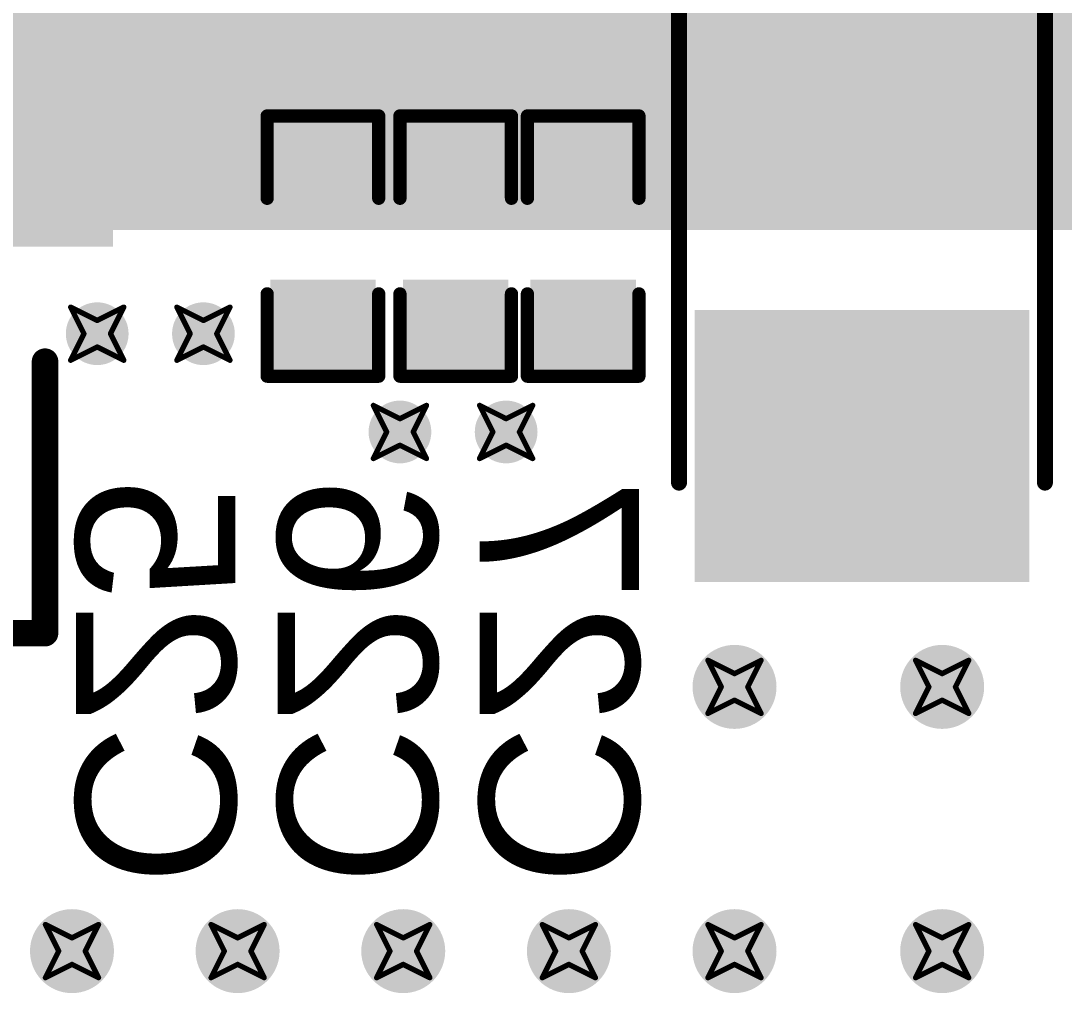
# Model space of a CAD drawing. Header units: inches. Extents: x -11 to 1110, y -7 to 455.
# Drawn here: x 587.61 to 597.59, y 18.18 to 27.48 of the extents above; entities that cross this region are included whole.
import ezdxf

# ---------------------------------------------------------------- set-up
doc = ezdxf.new("R2010")
doc.units = ezdxf.units.IN
for name, color, linetype in [('Bottom Layer', 5, 'Continuous'), ('Bottom Overlay', 54, 'Continuous'), ('Bottom Paste', 16, 'Continuous'), ('Bottom Solder', 6, 'Continuous'), ('Drill Drawing', 1, 'Continuous'), ('Top Layer', 1, 'Continuous'), ('Top Solder', 216, 'Continuous'), ('Via Holes', 16, 'Continuous')]:
    doc.layers.add(name, color=color, linetype=linetype)
doc.styles.add('Arial', font='', dxfattribs={"height": 0.2})
doc.styles.get('Arial').set_extended_font_data('Arial')

# ---------------------------------------------------------------- blocks, each defined once
blk = doc.blocks.new('BCIH1367_2R2M_B_234')
at = {"layer": 'Bottom Layer'}
blk.add_hatch(color=5, dxfattribs=at).paths.add_polyline_path([(4, 2.5), (7.25, 2.5), (7.25, -2.5), (4, -2.5)])
at = {"layer": 'Bottom Paste'}
blk.add_hatch(color=16, dxfattribs=at).paths.add_polyline_path([(4, 2.5), (7.25, 2.5), (7.25, -2.5), (4, -2.5)])
at = {"layer": 'Bottom Solder'}
blk.add_hatch(color=6, dxfattribs=at).paths.add_polyline_path([(3.8984, 2.6016), (7.3516, 2.6016), (7.3516, -2.6016), (3.8984, -2.6016)])
at = {"layer": 'Bottom Overlay'}
for points in [[(6.7, -6.3, 0.254, 0.254, 0), (6.7, -3.7028, 0.254, 0.254, 0)], [(-6.7, -6.3, 0.254, 0.254, 0), (6.7, -6.3, 0.254, 0.254, 0)]]:
    blk.add_lwpolyline(points, format="xyseb", dxfattribs=at)
for points in [[(6.6365, -3.7028, 0.127, 0.127, 1), (6.7635, -3.7028, 0.127, 0.127, 1)], [(6.6365, -6.3, 0.127, 0.127, 1), (6.7635, -6.3, 0.127, 0.127, 1)], [(6.6365, -6.3, 0.127, 0.127, 1), (6.7635, -6.3, 0.127, 0.127, 1)]]:
    blk.add_lwpolyline(points, format="xyseb", close=True, dxfattribs=at)
blk = doc.blocks.new('C___0603_B_243')
at = {"layer": 'Bottom Layer'}
for points in [[(-1.143, -0.4445), (-1.143, 0.4445), (-0.381, 0.4445), (-0.381, -0.4445)], [(0.381, -0.4445), (0.381, 0.4445), (1.143, 0.4445), (1.143, -0.4445)]]:
    blk.add_hatch(color=5, dxfattribs=at).paths.add_polyline_path(points)
at = {"layer": 'Bottom Paste'}
for points in [[(-1.143, -0.4445), (-1.143, 0.4445), (-0.381, 0.4445), (-0.381, -0.4445)], [(0.381, -0.4445), (0.381, 0.4445), (1.143, 0.4445), (1.143, -0.4445)]]:
    blk.add_hatch(color=16, dxfattribs=at).paths.add_polyline_path(points)
at = {"layer": 'Bottom Solder'}
for points in [[(-1.203, -0.5045), (-1.203, 0.5045), (-0.321, 0.5045), (-0.321, -0.5045)], [(0.321, -0.5045), (0.321, 0.5045), (1.203, 0.5045), (1.203, -0.5045)]]:
    blk.add_hatch(color=6, dxfattribs=at).paths.add_polyline_path(points)
at = {"layer": 'Bottom Overlay'}
for points in [[(-1.2446, 0.5334, 0.127, 0.127, 0), (-1.2446, -0.5334, 0.127, 0.127, 0)], [(-1.2446, 0.5334, 0.127, 0.127, 0), (-0.4572, 0.5334, 0.127, 0.127, 0)], [(0.4572, 0.5334, 0.127, 0.127, 0), (1.2446, 0.5334, 0.127, 0.127, 0)], [(1.2446, 0.5334, 0.127, 0.127, 0), (1.2446, -0.5334, 0.127, 0.127, 0)], [(-1.2446, -0.5334, 0.127, 0.127, 0), (-0.4572, -0.5334, 0.127, 0.127, 0)], [(0.4572, -0.5334, 0.127, 0.127, 0), (1.2446, -0.5334, 0.127, 0.127, 0)]]:
    blk.add_lwpolyline(points, format="xyseb", dxfattribs=at)
for points in [[(-1.2764, 0.5334, 0.0635, 0.0635, 1), (-1.2128, 0.5334, 0.0635, 0.0635, 1)], [(-1.2764, 0.5334, 0.0635, 0.0635, 1), (-1.2128, 0.5334, 0.0635, 0.0635, 1)], [(-0.4889, 0.5334, 0.0635, 0.0635, 1), (-0.4254, 0.5334, 0.0635, 0.0635, 1)], [(0.4254, 0.5334, 0.0635, 0.0635, 1), (0.4889, 0.5334, 0.0635, 0.0635, 1)], [(1.2128, 0.5334, 0.0635, 0.0635, 1), (1.2764, 0.5334, 0.0635, 0.0635, 1)], [(1.2128, 0.5334, 0.0635, 0.0635, 1), (1.2764, 0.5334, 0.0635, 0.0635, 1)], [(-1.2764, -0.5334, 0.0635, 0.0635, 1), (-1.2128, -0.5334, 0.0635, 0.0635, 1)], [(-1.2764, -0.5334, 0.0635, 0.0635, 1), (-1.2128, -0.5334, 0.0635, 0.0635, 1)], [(-0.4889, -0.5334, 0.0635, 0.0635, 1), (-0.4254, -0.5334, 0.0635, 0.0635, 1)], [(0.4254, -0.5334, 0.0635, 0.0635, 1), (0.4889, -0.5334, 0.0635, 0.0635, 1)], [(1.2128, -0.5334, 0.0635, 0.0635, 1), (1.2764, -0.5334, 0.0635, 0.0635, 1)], [(1.2128, -0.5334, 0.0635, 0.0635, 1), (1.2764, -0.5334, 0.0635, 0.0635, 1)]]:
    blk.add_lwpolyline(points, format="xyseb", close=True, dxfattribs=at)
blk = doc.blocks.new('C___0603_B_244')
at = {"layer": 'Bottom Layer'}
for points in [[(-1.143, -0.4445), (-1.143, 0.4445), (-0.381, 0.4445), (-0.381, -0.4445)], [(0.381, -0.4445), (0.381, 0.4445), (1.143, 0.4445), (1.143, -0.4445)]]:
    blk.add_hatch(color=5, dxfattribs=at).paths.add_polyline_path(points)
at = {"layer": 'Bottom Paste'}
for points in [[(-1.143, -0.4445), (-1.143, 0.4445), (-0.381, 0.4445), (-0.381, -0.4445)], [(0.381, -0.4445), (0.381, 0.4445), (1.143, 0.4445), (1.143, -0.4445)]]:
    blk.add_hatch(color=16, dxfattribs=at).paths.add_polyline_path(points)
at = {"layer": 'Bottom Solder'}
for points in [[(-1.203, -0.5045), (-1.203, 0.5045), (-0.321, 0.5045), (-0.321, -0.5045)], [(0.321, -0.5045), (0.321, 0.5045), (1.203, 0.5045), (1.203, -0.5045)]]:
    blk.add_hatch(color=6, dxfattribs=at).paths.add_polyline_path(points)
at = {"layer": 'Bottom Overlay'}
for points in [[(-1.2446, 0.5334, 0.127, 0.127, 0), (-1.2446, -0.5334, 0.127, 0.127, 0)], [(-1.2446, 0.5334, 0.127, 0.127, 0), (-0.4572, 0.5334, 0.127, 0.127, 0)], [(0.4572, 0.5334, 0.127, 0.127, 0), (1.2446, 0.5334, 0.127, 0.127, 0)], [(1.2446, 0.5334, 0.127, 0.127, 0), (1.2446, -0.5334, 0.127, 0.127, 0)], [(-1.2446, -0.5334, 0.127, 0.127, 0), (-0.4572, -0.5334, 0.127, 0.127, 0)], [(0.4572, -0.5334, 0.127, 0.127, 0), (1.2446, -0.5334, 0.127, 0.127, 0)]]:
    blk.add_lwpolyline(points, format="xyseb", dxfattribs=at)
for points in [[(-1.2764, 0.5334, 0.0635, 0.0635, 1), (-1.2128, 0.5334, 0.0635, 0.0635, 1)], [(-1.2764, 0.5334, 0.0635, 0.0635, 1), (-1.2128, 0.5334, 0.0635, 0.0635, 1)], [(-0.4889, 0.5334, 0.0635, 0.0635, 1), (-0.4254, 0.5334, 0.0635, 0.0635, 1)], [(0.4254, 0.5334, 0.0635, 0.0635, 1), (0.4889, 0.5334, 0.0635, 0.0635, 1)], [(1.2128, 0.5334, 0.0635, 0.0635, 1), (1.2764, 0.5334, 0.0635, 0.0635, 1)], [(1.2128, 0.5334, 0.0635, 0.0635, 1), (1.2764, 0.5334, 0.0635, 0.0635, 1)], [(-1.2764, -0.5334, 0.0635, 0.0635, 1), (-1.2128, -0.5334, 0.0635, 0.0635, 1)], [(-1.2764, -0.5334, 0.0635, 0.0635, 1), (-1.2128, -0.5334, 0.0635, 0.0635, 1)], [(-0.4889, -0.5334, 0.0635, 0.0635, 1), (-0.4254, -0.5334, 0.0635, 0.0635, 1)], [(0.4254, -0.5334, 0.0635, 0.0635, 1), (0.4889, -0.5334, 0.0635, 0.0635, 1)], [(1.2128, -0.5334, 0.0635, 0.0635, 1), (1.2764, -0.5334, 0.0635, 0.0635, 1)], [(1.2128, -0.5334, 0.0635, 0.0635, 1), (1.2764, -0.5334, 0.0635, 0.0635, 1)]]:
    blk.add_lwpolyline(points, format="xyseb", close=True, dxfattribs=at)
blk = doc.blocks.new('C___0603_B_245')
at = {"layer": 'Bottom Layer'}
for points in [[(-1.143, -0.4445), (-1.143, 0.4445), (-0.381, 0.4445), (-0.381, -0.4445)], [(0.381, -0.4445), (0.381, 0.4445), (1.143, 0.4445), (1.143, -0.4445)]]:
    blk.add_hatch(color=5, dxfattribs=at).paths.add_polyline_path(points)
at = {"layer": 'Bottom Paste'}
for points in [[(-1.143, -0.4445), (-1.143, 0.4445), (-0.381, 0.4445), (-0.381, -0.4445)], [(0.381, -0.4445), (0.381, 0.4445), (1.143, 0.4445), (1.143, -0.4445)]]:
    blk.add_hatch(color=16, dxfattribs=at).paths.add_polyline_path(points)
at = {"layer": 'Bottom Solder'}
for points in [[(-1.203, -0.5045), (-1.203, 0.5045), (-0.321, 0.5045), (-0.321, -0.5045)], [(0.321, -0.5045), (0.321, 0.5045), (1.203, 0.5045), (1.203, -0.5045)]]:
    blk.add_hatch(color=6, dxfattribs=at).paths.add_polyline_path(points)
at = {"layer": 'Bottom Overlay'}
for points in [[(-1.2446, 0.5334, 0.127, 0.127, 0), (-1.2446, -0.5334, 0.127, 0.127, 0)], [(-1.2446, 0.5334, 0.127, 0.127, 0), (-0.4572, 0.5334, 0.127, 0.127, 0)], [(0.4572, 0.5334, 0.127, 0.127, 0), (1.2446, 0.5334, 0.127, 0.127, 0)], [(1.2446, 0.5334, 0.127, 0.127, 0), (1.2446, -0.5334, 0.127, 0.127, 0)], [(-1.2446, -0.5334, 0.127, 0.127, 0), (-0.4572, -0.5334, 0.127, 0.127, 0)], [(0.4572, -0.5334, 0.127, 0.127, 0), (1.2446, -0.5334, 0.127, 0.127, 0)]]:
    blk.add_lwpolyline(points, format="xyseb", dxfattribs=at)
for points in [[(-1.2764, 0.5334, 0.0635, 0.0635, 1), (-1.2128, 0.5334, 0.0635, 0.0635, 1)], [(-1.2764, 0.5334, 0.0635, 0.0635, 1), (-1.2128, 0.5334, 0.0635, 0.0635, 1)], [(-0.4889, 0.5334, 0.0635, 0.0635, 1), (-0.4254, 0.5334, 0.0635, 0.0635, 1)], [(0.4254, 0.5334, 0.0635, 0.0635, 1), (0.4889, 0.5334, 0.0635, 0.0635, 1)], [(1.2128, 0.5334, 0.0635, 0.0635, 1), (1.2764, 0.5334, 0.0635, 0.0635, 1)], [(1.2128, 0.5334, 0.0635, 0.0635, 1), (1.2764, 0.5334, 0.0635, 0.0635, 1)], [(-1.2764, -0.5334, 0.0635, 0.0635, 1), (-1.2128, -0.5334, 0.0635, 0.0635, 1)], [(-1.2764, -0.5334, 0.0635, 0.0635, 1), (-1.2128, -0.5334, 0.0635, 0.0635, 1)], [(-0.4889, -0.5334, 0.0635, 0.0635, 1), (-0.4254, -0.5334, 0.0635, 0.0635, 1)], [(0.4254, -0.5334, 0.0635, 0.0635, 1), (0.4889, -0.5334, 0.0635, 0.0635, 1)], [(1.2128, -0.5334, 0.0635, 0.0635, 1), (1.2764, -0.5334, 0.0635, 0.0635, 1)], [(1.2128, -0.5334, 0.0635, 0.0635, 1), (1.2764, -0.5334, 0.0635, 0.0635, 1)]]:
    blk.add_lwpolyline(points, format="xyseb", close=True, dxfattribs=at)
blk = doc.blocks.new('C____C_B_250')
at = {"layer": 'Bottom Layer'}
for points in [[(-3.9, 1.5), (-1.5, 1.5), (-1.5, -1.5), (-3.9, -1.5)], [(1.5, 1.5), (3.9, 1.5), (3.9, -1.5), (1.5, -1.5)]]:
    blk.add_hatch(color=5, dxfattribs=at).paths.add_polyline_path(points)
at = {"layer": 'Bottom Paste'}
for points in [[(-3.9, 1.5), (-1.5, 1.5), (-1.5, -1.5), (-3.9, -1.5)], [(1.5, 1.5), (3.9, 1.5), (3.9, -1.5), (1.5, -1.5)]]:
    blk.add_hatch(color=16, dxfattribs=at).paths.add_polyline_path(points)
at = {"layer": 'Bottom Solder'}
for points in [[(-4.0016, 1.6016), (-1.3984, 1.6016), (-1.3984, -1.6016), (-4.0016, -1.6016)], [(1.3984, 1.6016), (4.0016, 1.6016), (4.0016, -1.6016), (1.3984, -1.6016)]]:
    blk.add_hatch(color=6, dxfattribs=at).paths.add_polyline_path(points)
at = {"layer": 'Bottom Overlay'}
for points in [[(3.05, 1.75, 0.1524, 0.1524, 0), (-3.0251, 1.75, 0.1524, 0.1524, 0)], [(-4.4686, -0.4314, 0.127, 0.127, 0), (-4.4686, 0.229, 0.127, 0.127, 0)], [(-4.1384, -0.0758, 0.127, 0.127, 0), (-4.7988, -0.0758, 0.127, 0.127, 0)], [(3.05, -1.75, 0.1524, 0.1524, 0), (-3.0251, -1.75, 0.1524, 0.1524, 0)]]:
    blk.add_lwpolyline(points, format="xyseb", dxfattribs=at)
for points in [[(-3.0632, 1.75, 0.0762, 0.0762, 1), (-2.987, 1.75, 0.0762, 0.0762, 1)], [(3.0119, 1.75, 0.0762, 0.0762, 1), (3.0881, 1.75, 0.0762, 0.0762, 1)], [(-4.5004, 0.229, 0.0635, 0.0635, 1), (-4.4369, 0.229, 0.0635, 0.0635, 1)], [(-4.8306, -0.0758, 0.0635, 0.0635, 1), (-4.7671, -0.0758, 0.0635, 0.0635, 1)], [(-4.1702, -0.0758, 0.0635, 0.0635, 1), (-4.1067, -0.0758, 0.0635, 0.0635, 1)], [(-4.5004, -0.4314, 0.0635, 0.0635, 1), (-4.4369, -0.4314, 0.0635, 0.0635, 1)], [(-3.0632, -1.75, 0.0762, 0.0762, 1), (-2.987, -1.75, 0.0762, 0.0762, 1)], [(3.0119, -1.75, 0.0762, 0.0762, 1), (3.0881, -1.75, 0.0762, 0.0762, 1)]]:
    blk.add_lwpolyline(points, format="xyseb", close=True, dxfattribs=at)

msp = doc.modelspace()

# ---------------------------------------------------------------- hatches: boundary and pattern name
at = {"layer": 'Bottom Layer'}
msp.add_hatch(color=5, dxfattribs=at).paths.add_polyline_path([(646.0236, 25.4762), (581.3044, 25.4762), (581.3044, 45.8724), (646.0236, 45.8724)])
h = msp.add_hatch(color=5, dxfattribs=at)
edge = h.paths.add_edge_path()
edge.add_arc((588.3402, 24.4856), 0.3, 0, 360)
h = msp.add_hatch(color=5, dxfattribs=at)
edge = h.paths.add_edge_path()
edge.add_arc((589.3562, 24.4856), 0.3, 0, 360)
h = msp.add_hatch(color=5, dxfattribs=at)
edge = h.paths.add_edge_path()
edge.add_arc((591.2358, 23.5458), 0.3, 0, 360)
h = msp.add_hatch(color=5, dxfattribs=at)
edge = h.paths.add_edge_path()
edge.add_arc((592.2518, 23.5458), 0.3, 0, 360)
h = msp.add_hatch(color=5, dxfattribs=at)
edge = h.paths.add_edge_path()
edge.add_arc((594.4362, 21.1074), 0.3, 0, 360)
h = msp.add_hatch(color=5, dxfattribs=at)
edge = h.paths.add_edge_path()
edge.add_arc((596.4223, 21.1074), 0.3, 0, 360)
h = msp.add_hatch(color=5, dxfattribs=at)
edge = h.paths.add_edge_path()
edge.add_arc((588.0989, 18.5801), 0.3, 0, 360)
h = msp.add_hatch(color=5, dxfattribs=at)
edge = h.paths.add_edge_path()
edge.add_arc((589.6832, 18.5801), 0.3, 0, 360)
h = msp.add_hatch(color=5, dxfattribs=at)
edge = h.paths.add_edge_path()
edge.add_arc((591.2675, 18.5801), 0.3, 0, 360)
h = msp.add_hatch(color=5, dxfattribs=at)
edge = h.paths.add_edge_path()
edge.add_arc((592.8519, 18.5801), 0.3, 0, 360)
h = msp.add_hatch(color=5, dxfattribs=at)
edge = h.paths.add_edge_path()
edge.add_arc((594.4362, 18.5801), 0.3, 0, 360)
h = msp.add_hatch(color=5, dxfattribs=at)
edge = h.paths.add_edge_path()
edge.add_arc((596.4223, 18.5801), 0.3, 0, 360)
at = {"layer": 'Bottom Solder'}
h = msp.add_hatch(color=6, dxfattribs=at)
edge = h.paths.add_edge_path()
edge.add_arc((594.4362, 21.1074), 0.4016, 0, 360)
h = msp.add_hatch(color=6, dxfattribs=at)
edge = h.paths.add_edge_path()
edge.add_arc((596.4223, 21.1074), 0.4016, 0, 360)
h = msp.add_hatch(color=6, dxfattribs=at)
edge = h.paths.add_edge_path()
edge.add_arc((588.0989, 18.5801), 0.4016, 0, 360)
h = msp.add_hatch(color=6, dxfattribs=at)
edge = h.paths.add_edge_path()
edge.add_arc((589.6832, 18.5801), 0.4016, 0, 360)
h = msp.add_hatch(color=6, dxfattribs=at)
edge = h.paths.add_edge_path()
edge.add_arc((591.2675, 18.5801), 0.4016, 0, 360)
h = msp.add_hatch(color=6, dxfattribs=at)
edge = h.paths.add_edge_path()
edge.add_arc((592.8519, 18.5801), 0.4016, 0, 360)
h = msp.add_hatch(color=6, dxfattribs=at)
edge = h.paths.add_edge_path()
edge.add_arc((594.4362, 18.5801), 0.4016, 0, 360)
h = msp.add_hatch(color=6, dxfattribs=at)
edge = h.paths.add_edge_path()
edge.add_arc((596.4223, 18.5801), 0.4016, 0, 360)
at = {"layer": 'Top Layer'}
msp.add_hatch(color=1, dxfattribs=at).paths.add_polyline_path([(646.0288, 25.4762), (569.1632, 25.4762), (569.1632, 39.878), (646.0288, 39.878)])
h = msp.add_hatch(color=1, dxfattribs=at)
edge = h.paths.add_edge_path()
edge.add_arc((588.3402, 24.4856), 0.3, 0, 360)
h = msp.add_hatch(color=1, dxfattribs=at)
edge = h.paths.add_edge_path()
edge.add_arc((589.3562, 24.4856), 0.3, 0, 360)
h = msp.add_hatch(color=1, dxfattribs=at)
edge = h.paths.add_edge_path()
edge.add_arc((591.2358, 23.5458), 0.3, 0, 360)
h = msp.add_hatch(color=1, dxfattribs=at)
edge = h.paths.add_edge_path()
edge.add_arc((592.2518, 23.5458), 0.3, 0, 360)
h = msp.add_hatch(color=1, dxfattribs=at)
edge = h.paths.add_edge_path()
edge.add_arc((594.4362, 21.1074), 0.3, 0, 360)
h = msp.add_hatch(color=1, dxfattribs=at)
edge = h.paths.add_edge_path()
edge.add_arc((596.4223, 21.1074), 0.3, 0, 360)
h = msp.add_hatch(color=1, dxfattribs=at)
edge = h.paths.add_edge_path()
edge.add_arc((588.0989, 18.5801), 0.3, 0, 360)
h = msp.add_hatch(color=1, dxfattribs=at)
edge = h.paths.add_edge_path()
edge.add_arc((589.6832, 18.5801), 0.3, 0, 360)
h = msp.add_hatch(color=1, dxfattribs=at)
edge = h.paths.add_edge_path()
edge.add_arc((591.2675, 18.5801), 0.3, 0, 360)
h = msp.add_hatch(color=1, dxfattribs=at)
edge = h.paths.add_edge_path()
edge.add_arc((592.8519, 18.5801), 0.3, 0, 360)
h = msp.add_hatch(color=1, dxfattribs=at)
edge = h.paths.add_edge_path()
edge.add_arc((594.4362, 18.5801), 0.3, 0, 360)
h = msp.add_hatch(color=1, dxfattribs=at)
edge = h.paths.add_edge_path()
edge.add_arc((596.4223, 18.5801), 0.3, 0, 360)
at = {"layer": 'Top Solder'}
h = msp.add_hatch(color=216, dxfattribs=at)
edge = h.paths.add_edge_path()
edge.add_arc((594.4362, 21.1074), 0.4016, 0, 360)
h = msp.add_hatch(color=216, dxfattribs=at)
edge = h.paths.add_edge_path()
edge.add_arc((596.4223, 21.1074), 0.4016, 0, 360)
h = msp.add_hatch(color=216, dxfattribs=at)
edge = h.paths.add_edge_path()
edge.add_arc((588.0989, 18.5801), 0.4016, 0, 360)
h = msp.add_hatch(color=216, dxfattribs=at)
edge = h.paths.add_edge_path()
edge.add_arc((589.6832, 18.5801), 0.4016, 0, 360)
h = msp.add_hatch(color=216, dxfattribs=at)
edge = h.paths.add_edge_path()
edge.add_arc((591.2675, 18.5801), 0.4016, 0, 360)
h = msp.add_hatch(color=216, dxfattribs=at)
edge = h.paths.add_edge_path()
edge.add_arc((592.8519, 18.5801), 0.4016, 0, 360)
h = msp.add_hatch(color=216, dxfattribs=at)
edge = h.paths.add_edge_path()
edge.add_arc((594.4362, 18.5801), 0.4016, 0, 360)
h = msp.add_hatch(color=216, dxfattribs=at)
edge = h.paths.add_edge_path()
edge.add_arc((596.4223, 18.5801), 0.4016, 0, 360)
at = {"layer": 'Via Holes'}
h = msp.add_hatch(color=7, dxfattribs=at)
edge = h.paths.add_edge_path()
edge.add_arc((588.3402, 24.4856), 0.15, 0, 360)
h = msp.add_hatch(color=7, dxfattribs=at)
edge = h.paths.add_edge_path()
edge.add_arc((589.3562, 24.4856), 0.15, 0, 360)
h = msp.add_hatch(color=7, dxfattribs=at)
edge = h.paths.add_edge_path()
edge.add_arc((591.2358, 23.5458), 0.15, 0, 360)
h = msp.add_hatch(color=7, dxfattribs=at)
edge = h.paths.add_edge_path()
edge.add_arc((592.2518, 23.5458), 0.15, 0, 360)
h = msp.add_hatch(color=7, dxfattribs=at)
edge = h.paths.add_edge_path()
edge.add_arc((594.4362, 21.1074), 0.15, 0, 360)
h = msp.add_hatch(color=7, dxfattribs=at)
edge = h.paths.add_edge_path()
edge.add_arc((596.4223, 21.1074), 0.15, 0, 360)
h = msp.add_hatch(color=7, dxfattribs=at)
edge = h.paths.add_edge_path()
edge.add_arc((588.0989, 18.5801), 0.15, 0, 360)
h = msp.add_hatch(color=7, dxfattribs=at)
edge = h.paths.add_edge_path()
edge.add_arc((589.6832, 18.5801), 0.15, 0, 360)
h = msp.add_hatch(color=7, dxfattribs=at)
edge = h.paths.add_edge_path()
edge.add_arc((591.2675, 18.5801), 0.15, 0, 360)
h = msp.add_hatch(color=7, dxfattribs=at)
edge = h.paths.add_edge_path()
edge.add_arc((592.8519, 18.5801), 0.15, 0, 360)
h = msp.add_hatch(color=7, dxfattribs=at)
edge = h.paths.add_edge_path()
edge.add_arc((594.4362, 18.5801), 0.15, 0, 360)
h = msp.add_hatch(color=7, dxfattribs=at)
edge = h.paths.add_edge_path()
edge.add_arc((596.4223, 18.5801), 0.15, 0, 360)

# ---------------------------------------------------------------- linework, layer by layer
at = {"layer": 'Drill Drawing'}
for points in [[(588.0862, 24.7396, 0.0508, 0.0508, 0), (588.3402, 24.6126, 0.0508, 0.0508, 0)], [(588.0862, 24.7396, 0.0508, 0.0508, 0), (588.2132, 24.4856, 0.0508, 0.0508, 0)], [(588.3402, 24.6126, 0.0508, 0.0508, 0), (588.5942, 24.7396, 0.0508, 0.0508, 0)], [(588.4672, 24.4856, 0.0508, 0.0508, 0), (588.5942, 24.7396, 0.0508, 0.0508, 0)], [(589.1022, 24.7396, 0.0508, 0.0508, 0), (589.3562, 24.6126, 0.0508, 0.0508, 0)], [(589.1022, 24.7396, 0.0508, 0.0508, 0), (589.2292, 24.4856, 0.0508, 0.0508, 0)], [(589.3562, 24.6126, 0.0508, 0.0508, 0), (589.6102, 24.7396, 0.0508, 0.0508, 0)], [(589.4832, 24.4856, 0.0508, 0.0508, 0), (589.6102, 24.7396, 0.0508, 0.0508, 0)], [(588.0862, 24.2316, 0.0508, 0.0508, 0), (588.2132, 24.4856, 0.0508, 0.0508, 0)], [(588.4672, 24.4856, 0.0508, 0.0508, 0), (588.5942, 24.2316, 0.0508, 0.0508, 0)], [(589.1022, 24.2316, 0.0508, 0.0508, 0), (589.2292, 24.4856, 0.0508, 0.0508, 0)], [(589.4832, 24.4856, 0.0508, 0.0508, 0), (589.6102, 24.2316, 0.0508, 0.0508, 0)], [(588.0862, 24.2316, 0.0508, 0.0508, 0), (588.3402, 24.3586, 0.0508, 0.0508, 0)], [(588.3402, 24.3586, 0.0508, 0.0508, 0), (588.5942, 24.2316, 0.0508, 0.0508, 0)], [(589.1022, 24.2316, 0.0508, 0.0508, 0), (589.3562, 24.3586, 0.0508, 0.0508, 0)], [(589.3562, 24.3586, 0.0508, 0.0508, 0), (589.6102, 24.2316, 0.0508, 0.0508, 0)], [(590.9818, 23.7998, 0.0508, 0.0508, 0), (591.2358, 23.6728, 0.0508, 0.0508, 0)], [(590.9818, 23.7998, 0.0508, 0.0508, 0), (591.1088, 23.5458, 0.0508, 0.0508, 0)], [(591.2358, 23.6728, 0.0508, 0.0508, 0), (591.4898, 23.7998, 0.0508, 0.0508, 0)], [(591.3628, 23.5458, 0.0508, 0.0508, 0), (591.4898, 23.7998, 0.0508, 0.0508, 0)], [(591.9978, 23.7998, 0.0508, 0.0508, 0), (592.2518, 23.6728, 0.0508, 0.0508, 0)], [(591.9978, 23.7998, 0.0508, 0.0508, 0), (592.1248, 23.5458, 0.0508, 0.0508, 0)], [(592.2518, 23.6728, 0.0508, 0.0508, 0), (592.5058, 23.7998, 0.0508, 0.0508, 0)], [(592.3788, 23.5458, 0.0508, 0.0508, 0), (592.5058, 23.7998, 0.0508, 0.0508, 0)], [(590.9818, 23.2918, 0.0508, 0.0508, 0), (591.1088, 23.5458, 0.0508, 0.0508, 0)], [(591.3628, 23.5458, 0.0508, 0.0508, 0), (591.4898, 23.2918, 0.0508, 0.0508, 0)], [(591.9978, 23.2918, 0.0508, 0.0508, 0), (592.1248, 23.5458, 0.0508, 0.0508, 0)], [(592.3788, 23.5458, 0.0508, 0.0508, 0), (592.5058, 23.2918, 0.0508, 0.0508, 0)], [(590.9818, 23.2918, 0.0508, 0.0508, 0), (591.2358, 23.4188, 0.0508, 0.0508, 0)], [(591.2358, 23.4188, 0.0508, 0.0508, 0), (591.4898, 23.2918, 0.0508, 0.0508, 0)], [(591.9978, 23.2918, 0.0508, 0.0508, 0), (592.2518, 23.4188, 0.0508, 0.0508, 0)], [(592.2518, 23.4188, 0.0508, 0.0508, 0), (592.5058, 23.2918, 0.0508, 0.0508, 0)], [(594.1822, 21.3614, 0.0508, 0.0508, 0), (594.4362, 21.2344, 0.0508, 0.0508, 0)], [(594.1822, 21.3614, 0.0508, 0.0508, 0), (594.3092, 21.1074, 0.0508, 0.0508, 0)], [(594.4362, 21.2344, 0.0508, 0.0508, 0), (594.6902, 21.3614, 0.0508, 0.0508, 0)], [(594.5632, 21.1074, 0.0508, 0.0508, 0), (594.6902, 21.3614, 0.0508, 0.0508, 0)], [(596.1683, 21.3614, 0.0508, 0.0508, 0), (596.4223, 21.2344, 0.0508, 0.0508, 0)], [(596.1683, 21.3614, 0.0508, 0.0508, 0), (596.2953, 21.1074, 0.0508, 0.0508, 0)], [(596.4223, 21.2344, 0.0508, 0.0508, 0), (596.6763, 21.3614, 0.0508, 0.0508, 0)], [(596.5493, 21.1074, 0.0508, 0.0508, 0), (596.6763, 21.3614, 0.0508, 0.0508, 0)], [(594.1822, 20.8534, 0.0508, 0.0508, 0), (594.3092, 21.1074, 0.0508, 0.0508, 0)], [(594.5632, 21.1074, 0.0508, 0.0508, 0), (594.6902, 20.8534, 0.0508, 0.0508, 0)], [(596.1683, 20.8534, 0.0508, 0.0508, 0), (596.2953, 21.1074, 0.0508, 0.0508, 0)], [(596.5493, 21.1074, 0.0508, 0.0508, 0), (596.6763, 20.8534, 0.0508, 0.0508, 0)], [(594.1822, 20.8534, 0.0508, 0.0508, 0), (594.4362, 20.9804, 0.0508, 0.0508, 0)], [(594.4362, 20.9804, 0.0508, 0.0508, 0), (594.6902, 20.8534, 0.0508, 0.0508, 0)], [(596.1683, 20.8534, 0.0508, 0.0508, 0), (596.4223, 20.9804, 0.0508, 0.0508, 0)], [(596.4223, 20.9804, 0.0508, 0.0508, 0), (596.6763, 20.8534, 0.0508, 0.0508, 0)], [(587.8449, 18.8341, 0.0508, 0.0508, 0), (588.0989, 18.7071, 0.0508, 0.0508, 0)], [(587.8449, 18.8341, 0.0508, 0.0508, 0), (587.9719, 18.5801, 0.0508, 0.0508, 0)], [(588.0989, 18.7071, 0.0508, 0.0508, 0), (588.3529, 18.8341, 0.0508, 0.0508, 0)], [(588.2259, 18.5801, 0.0508, 0.0508, 0), (588.3529, 18.8341, 0.0508, 0.0508, 0)], [(589.4292, 18.8341, 0.0508, 0.0508, 0), (589.6832, 18.7071, 0.0508, 0.0508, 0)], [(589.4292, 18.8341, 0.0508, 0.0508, 0), (589.5562, 18.5801, 0.0508, 0.0508, 0)], [(589.6832, 18.7071, 0.0508, 0.0508, 0), (589.9372, 18.8341, 0.0508, 0.0508, 0)], [(589.8102, 18.5801, 0.0508, 0.0508, 0), (589.9372, 18.8341, 0.0508, 0.0508, 0)], [(591.0135, 18.8341, 0.0508, 0.0508, 0), (591.2675, 18.7071, 0.0508, 0.0508, 0)], [(591.0135, 18.8341, 0.0508, 0.0508, 0), (591.1405, 18.5801, 0.0508, 0.0508, 0)], [(591.2675, 18.7071, 0.0508, 0.0508, 0), (591.5216, 18.8341, 0.0508, 0.0508, 0)], [(591.3945, 18.5801, 0.0508, 0.0508, 0), (591.5216, 18.8341, 0.0508, 0.0508, 0)], [(592.5979, 18.8341, 0.0508, 0.0508, 0), (592.8519, 18.7071, 0.0508, 0.0508, 0)], [(592.5979, 18.8341, 0.0508, 0.0508, 0), (592.7249, 18.5801, 0.0508, 0.0508, 0)], [(592.8519, 18.7071, 0.0508, 0.0508, 0), (593.1059, 18.8341, 0.0508, 0.0508, 0)], [(592.9789, 18.5801, 0.0508, 0.0508, 0), (593.1059, 18.8341, 0.0508, 0.0508, 0)], [(594.1822, 18.8341, 0.0508, 0.0508, 0), (594.4362, 18.7071, 0.0508, 0.0508, 0)], [(594.1822, 18.8341, 0.0508, 0.0508, 0), (594.3092, 18.5801, 0.0508, 0.0508, 0)], [(594.4362, 18.7071, 0.0508, 0.0508, 0), (594.6902, 18.8341, 0.0508, 0.0508, 0)], [(594.5632, 18.5801, 0.0508, 0.0508, 0), (594.6902, 18.8341, 0.0508, 0.0508, 0)], [(596.1683, 18.8341, 0.0508, 0.0508, 0), (596.4223, 18.7071, 0.0508, 0.0508, 0)], [(596.1683, 18.8341, 0.0508, 0.0508, 0), (596.2953, 18.5801, 0.0508, 0.0508, 0)], [(596.4223, 18.7071, 0.0508, 0.0508, 0), (596.6763, 18.8341, 0.0508, 0.0508, 0)], [(596.5493, 18.5801, 0.0508, 0.0508, 0), (596.6763, 18.8341, 0.0508, 0.0508, 0)], [(587.8449, 18.3261, 0.0508, 0.0508, 0), (587.9719, 18.5801, 0.0508, 0.0508, 0)], [(588.2259, 18.5801, 0.0508, 0.0508, 0), (588.3529, 18.3261, 0.0508, 0.0508, 0)], [(589.4292, 18.3261, 0.0508, 0.0508, 0), (589.5562, 18.5801, 0.0508, 0.0508, 0)], [(589.8102, 18.5801, 0.0508, 0.0508, 0), (589.9372, 18.3261, 0.0508, 0.0508, 0)], [(591.0135, 18.3261, 0.0508, 0.0508, 0), (591.1405, 18.5801, 0.0508, 0.0508, 0)], [(591.3945, 18.5801, 0.0508, 0.0508, 0), (591.5216, 18.3261, 0.0508, 0.0508, 0)], [(592.5979, 18.3261, 0.0508, 0.0508, 0), (592.7249, 18.5801, 0.0508, 0.0508, 0)], [(592.9789, 18.5801, 0.0508, 0.0508, 0), (593.1059, 18.3261, 0.0508, 0.0508, 0)], [(594.1822, 18.3261, 0.0508, 0.0508, 0), (594.3092, 18.5801, 0.0508, 0.0508, 0)], [(594.5632, 18.5801, 0.0508, 0.0508, 0), (594.6902, 18.3261, 0.0508, 0.0508, 0)], [(596.1683, 18.3261, 0.0508, 0.0508, 0), (596.2953, 18.5801, 0.0508, 0.0508, 0)], [(596.5493, 18.5801, 0.0508, 0.0508, 0), (596.6763, 18.3261, 0.0508, 0.0508, 0)], [(587.8449, 18.3261, 0.0508, 0.0508, 0), (588.0989, 18.4531, 0.0508, 0.0508, 0)], [(588.0989, 18.4531, 0.0508, 0.0508, 0), (588.3529, 18.3261, 0.0508, 0.0508, 0)], [(589.4292, 18.3261, 0.0508, 0.0508, 0), (589.6832, 18.4531, 0.0508, 0.0508, 0)], [(589.6832, 18.4531, 0.0508, 0.0508, 0), (589.9372, 18.3261, 0.0508, 0.0508, 0)], [(591.0135, 18.3261, 0.0508, 0.0508, 0), (591.2675, 18.4531, 0.0508, 0.0508, 0)], [(591.2675, 18.4531, 0.0508, 0.0508, 0), (591.5216, 18.3261, 0.0508, 0.0508, 0)], [(592.5979, 18.3261, 0.0508, 0.0508, 0), (592.8519, 18.4531, 0.0508, 0.0508, 0)], [(592.8519, 18.4531, 0.0508, 0.0508, 0), (593.1059, 18.3261, 0.0508, 0.0508, 0)], [(594.1822, 18.3261, 0.0508, 0.0508, 0), (594.4362, 18.4531, 0.0508, 0.0508, 0)], [(594.4362, 18.4531, 0.0508, 0.0508, 0), (594.6902, 18.3261, 0.0508, 0.0508, 0)], [(596.1683, 18.3261, 0.0508, 0.0508, 0), (596.4223, 18.4531, 0.0508, 0.0508, 0)], [(596.4223, 18.4531, 0.0508, 0.0508, 0), (596.6763, 18.3261, 0.0508, 0.0508, 0)]]:
    msp.add_lwpolyline(points, format="xyseb", dxfattribs=at)
for points in [[(588.0735, 24.7396, 0.0254, 0.0254, 1), (588.0989, 24.7396, 0.0254, 0.0254, 1)], [(588.0735, 24.7396, 0.0254, 0.0254, 1), (588.0989, 24.7396, 0.0254, 0.0254, 1)], [(588.5815, 24.7396, 0.0254, 0.0254, 1), (588.6069, 24.7396, 0.0254, 0.0254, 1)], [(588.5815, 24.7396, 0.0254, 0.0254, 1), (588.6069, 24.7396, 0.0254, 0.0254, 1)], [(589.0895, 24.7396, 0.0254, 0.0254, 1), (589.1149, 24.7396, 0.0254, 0.0254, 1)], [(589.0895, 24.7396, 0.0254, 0.0254, 1), (589.1149, 24.7396, 0.0254, 0.0254, 1)], [(589.5975, 24.7396, 0.0254, 0.0254, 1), (589.6229, 24.7396, 0.0254, 0.0254, 1)], [(589.5975, 24.7396, 0.0254, 0.0254, 1), (589.6229, 24.7396, 0.0254, 0.0254, 1)], [(588.3275, 24.6126, 0.0254, 0.0254, 1), (588.3529, 24.6126, 0.0254, 0.0254, 1)], [(588.3275, 24.6126, 0.0254, 0.0254, 1), (588.3529, 24.6126, 0.0254, 0.0254, 1)], [(589.3435, 24.6126, 0.0254, 0.0254, 1), (589.3689, 24.6126, 0.0254, 0.0254, 1)], [(589.3435, 24.6126, 0.0254, 0.0254, 1), (589.3689, 24.6126, 0.0254, 0.0254, 1)], [(588.2005, 24.4856, 0.0254, 0.0254, 1), (588.2259, 24.4856, 0.0254, 0.0254, 1)], [(588.2005, 24.4856, 0.0254, 0.0254, 1), (588.2259, 24.4856, 0.0254, 0.0254, 1)], [(588.4545, 24.4856, 0.0254, 0.0254, 1), (588.4799, 24.4856, 0.0254, 0.0254, 1)], [(588.4545, 24.4856, 0.0254, 0.0254, 1), (588.4799, 24.4856, 0.0254, 0.0254, 1)], [(589.2165, 24.4856, 0.0254, 0.0254, 1), (589.2419, 24.4856, 0.0254, 0.0254, 1)], [(589.2165, 24.4856, 0.0254, 0.0254, 1), (589.2419, 24.4856, 0.0254, 0.0254, 1)], [(589.4705, 24.4856, 0.0254, 0.0254, 1), (589.4959, 24.4856, 0.0254, 0.0254, 1)], [(589.4705, 24.4856, 0.0254, 0.0254, 1), (589.4959, 24.4856, 0.0254, 0.0254, 1)], [(588.3275, 24.3586, 0.0254, 0.0254, 1), (588.3529, 24.3586, 0.0254, 0.0254, 1)], [(588.3275, 24.3586, 0.0254, 0.0254, 1), (588.3529, 24.3586, 0.0254, 0.0254, 1)], [(589.3435, 24.3586, 0.0254, 0.0254, 1), (589.3689, 24.3586, 0.0254, 0.0254, 1)], [(589.3435, 24.3586, 0.0254, 0.0254, 1), (589.3689, 24.3586, 0.0254, 0.0254, 1)], [(588.0735, 24.2316, 0.0254, 0.0254, 1), (588.0989, 24.2316, 0.0254, 0.0254, 1)], [(588.0735, 24.2316, 0.0254, 0.0254, 1), (588.0989, 24.2316, 0.0254, 0.0254, 1)], [(588.5815, 24.2316, 0.0254, 0.0254, 1), (588.6069, 24.2316, 0.0254, 0.0254, 1)], [(588.5815, 24.2316, 0.0254, 0.0254, 1), (588.6069, 24.2316, 0.0254, 0.0254, 1)], [(589.0895, 24.2316, 0.0254, 0.0254, 1), (589.1149, 24.2316, 0.0254, 0.0254, 1)], [(589.0895, 24.2316, 0.0254, 0.0254, 1), (589.1149, 24.2316, 0.0254, 0.0254, 1)], [(589.5975, 24.2316, 0.0254, 0.0254, 1), (589.6229, 24.2316, 0.0254, 0.0254, 1)], [(589.5975, 24.2316, 0.0254, 0.0254, 1), (589.6229, 24.2316, 0.0254, 0.0254, 1)], [(590.9691, 23.7998, 0.0254, 0.0254, 1), (590.9945, 23.7998, 0.0254, 0.0254, 1)], [(590.9691, 23.7998, 0.0254, 0.0254, 1), (590.9945, 23.7998, 0.0254, 0.0254, 1)], [(591.4771, 23.7998, 0.0254, 0.0254, 1), (591.5025, 23.7998, 0.0254, 0.0254, 1)], [(591.4771, 23.7998, 0.0254, 0.0254, 1), (591.5025, 23.7998, 0.0254, 0.0254, 1)], [(591.9851, 23.7998, 0.0254, 0.0254, 1), (592.0105, 23.7998, 0.0254, 0.0254, 1)], [(591.9851, 23.7998, 0.0254, 0.0254, 1), (592.0105, 23.7998, 0.0254, 0.0254, 1)], [(592.4931, 23.7998, 0.0254, 0.0254, 1), (592.5185, 23.7998, 0.0254, 0.0254, 1)], [(592.4931, 23.7998, 0.0254, 0.0254, 1), (592.5185, 23.7998, 0.0254, 0.0254, 1)], [(591.2231, 23.6728, 0.0254, 0.0254, 1), (591.2485, 23.6728, 0.0254, 0.0254, 1)], [(591.2231, 23.6728, 0.0254, 0.0254, 1), (591.2485, 23.6728, 0.0254, 0.0254, 1)], [(592.2391, 23.6728, 0.0254, 0.0254, 1), (592.2645, 23.6728, 0.0254, 0.0254, 1)], [(592.2391, 23.6728, 0.0254, 0.0254, 1), (592.2645, 23.6728, 0.0254, 0.0254, 1)], [(591.0961, 23.5458, 0.0254, 0.0254, 1), (591.1215, 23.5458, 0.0254, 0.0254, 1)], [(591.0961, 23.5458, 0.0254, 0.0254, 1), (591.1215, 23.5458, 0.0254, 0.0254, 1)], [(591.3501, 23.5458, 0.0254, 0.0254, 1), (591.3755, 23.5458, 0.0254, 0.0254, 1)], [(591.3501, 23.5458, 0.0254, 0.0254, 1), (591.3755, 23.5458, 0.0254, 0.0254, 1)], [(592.1121, 23.5458, 0.0254, 0.0254, 1), (592.1375, 23.5458, 0.0254, 0.0254, 1)], [(592.1121, 23.5458, 0.0254, 0.0254, 1), (592.1375, 23.5458, 0.0254, 0.0254, 1)], [(592.3661, 23.5458, 0.0254, 0.0254, 1), (592.3915, 23.5458, 0.0254, 0.0254, 1)], [(592.3661, 23.5458, 0.0254, 0.0254, 1), (592.3915, 23.5458, 0.0254, 0.0254, 1)], [(591.2231, 23.4188, 0.0254, 0.0254, 1), (591.2485, 23.4188, 0.0254, 0.0254, 1)], [(591.2231, 23.4188, 0.0254, 0.0254, 1), (591.2485, 23.4188, 0.0254, 0.0254, 1)], [(592.2391, 23.4188, 0.0254, 0.0254, 1), (592.2645, 23.4188, 0.0254, 0.0254, 1)], [(592.2391, 23.4188, 0.0254, 0.0254, 1), (592.2645, 23.4188, 0.0254, 0.0254, 1)], [(590.9691, 23.2918, 0.0254, 0.0254, 1), (590.9945, 23.2918, 0.0254, 0.0254, 1)], [(590.9691, 23.2918, 0.0254, 0.0254, 1), (590.9945, 23.2918, 0.0254, 0.0254, 1)], [(591.4771, 23.2918, 0.0254, 0.0254, 1), (591.5025, 23.2918, 0.0254, 0.0254, 1)], [(591.4771, 23.2918, 0.0254, 0.0254, 1), (591.5025, 23.2918, 0.0254, 0.0254, 1)], [(591.9851, 23.2918, 0.0254, 0.0254, 1), (592.0105, 23.2918, 0.0254, 0.0254, 1)], [(591.9851, 23.2918, 0.0254, 0.0254, 1), (592.0105, 23.2918, 0.0254, 0.0254, 1)], [(592.4931, 23.2918, 0.0254, 0.0254, 1), (592.5185, 23.2918, 0.0254, 0.0254, 1)], [(592.4931, 23.2918, 0.0254, 0.0254, 1), (592.5185, 23.2918, 0.0254, 0.0254, 1)], [(594.1695, 21.3614, 0.0254, 0.0254, 1), (594.1949, 21.3614, 0.0254, 0.0254, 1)], [(594.1695, 21.3614, 0.0254, 0.0254, 1), (594.1949, 21.3614, 0.0254, 0.0254, 1)], [(594.6775, 21.3614, 0.0254, 0.0254, 1), (594.7029, 21.3614, 0.0254, 0.0254, 1)], [(594.6775, 21.3614, 0.0254, 0.0254, 1), (594.7029, 21.3614, 0.0254, 0.0254, 1)], [(596.1556, 21.3614, 0.0254, 0.0254, 1), (596.181, 21.3614, 0.0254, 0.0254, 1)], [(596.1556, 21.3614, 0.0254, 0.0254, 1), (596.181, 21.3614, 0.0254, 0.0254, 1)], [(596.6636, 21.3614, 0.0254, 0.0254, 1), (596.689, 21.3614, 0.0254, 0.0254, 1)], [(596.6636, 21.3614, 0.0254, 0.0254, 1), (596.689, 21.3614, 0.0254, 0.0254, 1)], [(594.4235, 21.2344, 0.0254, 0.0254, 1), (594.4489, 21.2344, 0.0254, 0.0254, 1)], [(594.4235, 21.2344, 0.0254, 0.0254, 1), (594.4489, 21.2344, 0.0254, 0.0254, 1)], [(596.4096, 21.2344, 0.0254, 0.0254, 1), (596.435, 21.2344, 0.0254, 0.0254, 1)], [(596.4096, 21.2344, 0.0254, 0.0254, 1), (596.435, 21.2344, 0.0254, 0.0254, 1)], [(594.2965, 21.1074, 0.0254, 0.0254, 1), (594.3219, 21.1074, 0.0254, 0.0254, 1)], [(594.2965, 21.1074, 0.0254, 0.0254, 1), (594.3219, 21.1074, 0.0254, 0.0254, 1)], [(594.5505, 21.1074, 0.0254, 0.0254, 1), (594.5759, 21.1074, 0.0254, 0.0254, 1)], [(594.5505, 21.1074, 0.0254, 0.0254, 1), (594.5759, 21.1074, 0.0254, 0.0254, 1)], [(596.2826, 21.1074, 0.0254, 0.0254, 1), (596.308, 21.1074, 0.0254, 0.0254, 1)], [(596.2826, 21.1074, 0.0254, 0.0254, 1), (596.308, 21.1074, 0.0254, 0.0254, 1)], [(596.5366, 21.1074, 0.0254, 0.0254, 1), (596.562, 21.1074, 0.0254, 0.0254, 1)], [(596.5366, 21.1074, 0.0254, 0.0254, 1), (596.562, 21.1074, 0.0254, 0.0254, 1)], [(594.4235, 20.9804, 0.0254, 0.0254, 1), (594.4489, 20.9804, 0.0254, 0.0254, 1)], [(594.4235, 20.9804, 0.0254, 0.0254, 1), (594.4489, 20.9804, 0.0254, 0.0254, 1)], [(596.4096, 20.9804, 0.0254, 0.0254, 1), (596.435, 20.9804, 0.0254, 0.0254, 1)], [(596.4096, 20.9804, 0.0254, 0.0254, 1), (596.435, 20.9804, 0.0254, 0.0254, 1)], [(594.1695, 20.8534, 0.0254, 0.0254, 1), (594.1949, 20.8534, 0.0254, 0.0254, 1)], [(594.1695, 20.8534, 0.0254, 0.0254, 1), (594.1949, 20.8534, 0.0254, 0.0254, 1)], [(594.6775, 20.8534, 0.0254, 0.0254, 1), (594.7029, 20.8534, 0.0254, 0.0254, 1)], [(594.6775, 20.8534, 0.0254, 0.0254, 1), (594.7029, 20.8534, 0.0254, 0.0254, 1)], [(596.1556, 20.8534, 0.0254, 0.0254, 1), (596.181, 20.8534, 0.0254, 0.0254, 1)], [(596.1556, 20.8534, 0.0254, 0.0254, 1), (596.181, 20.8534, 0.0254, 0.0254, 1)], [(596.6636, 20.8534, 0.0254, 0.0254, 1), (596.689, 20.8534, 0.0254, 0.0254, 1)], [(596.6636, 20.8534, 0.0254, 0.0254, 1), (596.689, 20.8534, 0.0254, 0.0254, 1)], [(587.8322, 18.8341, 0.0254, 0.0254, 1), (587.8576, 18.8341, 0.0254, 0.0254, 1)], [(587.8322, 18.8341, 0.0254, 0.0254, 1), (587.8576, 18.8341, 0.0254, 0.0254, 1)], [(588.3402, 18.8341, 0.0254, 0.0254, 1), (588.3656, 18.8341, 0.0254, 0.0254, 1)], [(588.3402, 18.8341, 0.0254, 0.0254, 1), (588.3656, 18.8341, 0.0254, 0.0254, 1)], [(589.4165, 18.8341, 0.0254, 0.0254, 1), (589.4419, 18.8341, 0.0254, 0.0254, 1)], [(589.4165, 18.8341, 0.0254, 0.0254, 1), (589.4419, 18.8341, 0.0254, 0.0254, 1)], [(589.9245, 18.8341, 0.0254, 0.0254, 1), (589.9499, 18.8341, 0.0254, 0.0254, 1)], [(589.9245, 18.8341, 0.0254, 0.0254, 1), (589.9499, 18.8341, 0.0254, 0.0254, 1)], [(591.0008, 18.8341, 0.0254, 0.0254, 1), (591.0263, 18.8341, 0.0254, 0.0254, 1)], [(591.0008, 18.8341, 0.0254, 0.0254, 1), (591.0263, 18.8341, 0.0254, 0.0254, 1)], [(591.5088, 18.8341, 0.0254, 0.0254, 1), (591.5342, 18.8341, 0.0254, 0.0254, 1)], [(591.5088, 18.8341, 0.0254, 0.0254, 1), (591.5342, 18.8341, 0.0254, 0.0254, 1)], [(592.5852, 18.8341, 0.0254, 0.0254, 1), (592.6106, 18.8341, 0.0254, 0.0254, 1)], [(592.5852, 18.8341, 0.0254, 0.0254, 1), (592.6106, 18.8341, 0.0254, 0.0254, 1)], [(593.0932, 18.8341, 0.0254, 0.0254, 1), (593.1186, 18.8341, 0.0254, 0.0254, 1)], [(593.0932, 18.8341, 0.0254, 0.0254, 1), (593.1186, 18.8341, 0.0254, 0.0254, 1)], [(594.1695, 18.8341, 0.0254, 0.0254, 1), (594.1949, 18.8341, 0.0254, 0.0254, 1)], [(594.1695, 18.8341, 0.0254, 0.0254, 1), (594.1949, 18.8341, 0.0254, 0.0254, 1)], [(594.6775, 18.8341, 0.0254, 0.0254, 1), (594.7029, 18.8341, 0.0254, 0.0254, 1)], [(594.6775, 18.8341, 0.0254, 0.0254, 1), (594.7029, 18.8341, 0.0254, 0.0254, 1)], [(596.1556, 18.8341, 0.0254, 0.0254, 1), (596.181, 18.8341, 0.0254, 0.0254, 1)], [(596.1556, 18.8341, 0.0254, 0.0254, 1), (596.181, 18.8341, 0.0254, 0.0254, 1)], [(596.6636, 18.8341, 0.0254, 0.0254, 1), (596.689, 18.8341, 0.0254, 0.0254, 1)], [(596.6636, 18.8341, 0.0254, 0.0254, 1), (596.689, 18.8341, 0.0254, 0.0254, 1)], [(588.0862, 18.7071, 0.0254, 0.0254, 1), (588.1116, 18.7071, 0.0254, 0.0254, 1)], [(588.0862, 18.7071, 0.0254, 0.0254, 1), (588.1116, 18.7071, 0.0254, 0.0254, 1)], [(589.6705, 18.7071, 0.0254, 0.0254, 1), (589.6959, 18.7071, 0.0254, 0.0254, 1)], [(589.6705, 18.7071, 0.0254, 0.0254, 1), (589.6959, 18.7071, 0.0254, 0.0254, 1)], [(591.2549, 18.7071, 0.0254, 0.0254, 1), (591.2802, 18.7071, 0.0254, 0.0254, 1)], [(591.2549, 18.7071, 0.0254, 0.0254, 1), (591.2802, 18.7071, 0.0254, 0.0254, 1)], [(592.8392, 18.7071, 0.0254, 0.0254, 1), (592.8646, 18.7071, 0.0254, 0.0254, 1)], [(592.8392, 18.7071, 0.0254, 0.0254, 1), (592.8646, 18.7071, 0.0254, 0.0254, 1)], [(594.4235, 18.7071, 0.0254, 0.0254, 1), (594.4489, 18.7071, 0.0254, 0.0254, 1)], [(594.4235, 18.7071, 0.0254, 0.0254, 1), (594.4489, 18.7071, 0.0254, 0.0254, 1)], [(596.4096, 18.7071, 0.0254, 0.0254, 1), (596.435, 18.7071, 0.0254, 0.0254, 1)], [(596.4096, 18.7071, 0.0254, 0.0254, 1), (596.435, 18.7071, 0.0254, 0.0254, 1)], [(587.9592, 18.5801, 0.0254, 0.0254, 1), (587.9846, 18.5801, 0.0254, 0.0254, 1)], [(587.9592, 18.5801, 0.0254, 0.0254, 1), (587.9846, 18.5801, 0.0254, 0.0254, 1)], [(588.2132, 18.5801, 0.0254, 0.0254, 1), (588.2386, 18.5801, 0.0254, 0.0254, 1)], [(588.2132, 18.5801, 0.0254, 0.0254, 1), (588.2386, 18.5801, 0.0254, 0.0254, 1)], [(589.5435, 18.5801, 0.0254, 0.0254, 1), (589.5689, 18.5801, 0.0254, 0.0254, 1)], [(589.5435, 18.5801, 0.0254, 0.0254, 1), (589.5689, 18.5801, 0.0254, 0.0254, 1)], [(589.7975, 18.5801, 0.0254, 0.0254, 1), (589.8229, 18.5801, 0.0254, 0.0254, 1)], [(589.7975, 18.5801, 0.0254, 0.0254, 1), (589.8229, 18.5801, 0.0254, 0.0254, 1)], [(591.1278, 18.5801, 0.0254, 0.0254, 1), (591.1532, 18.5801, 0.0254, 0.0254, 1)], [(591.1278, 18.5801, 0.0254, 0.0254, 1), (591.1532, 18.5801, 0.0254, 0.0254, 1)], [(591.3818, 18.5801, 0.0254, 0.0254, 1), (591.4072, 18.5801, 0.0254, 0.0254, 1)], [(591.3818, 18.5801, 0.0254, 0.0254, 1), (591.4072, 18.5801, 0.0254, 0.0254, 1)], [(592.7122, 18.5801, 0.0254, 0.0254, 1), (592.7376, 18.5801, 0.0254, 0.0254, 1)], [(592.7122, 18.5801, 0.0254, 0.0254, 1), (592.7376, 18.5801, 0.0254, 0.0254, 1)], [(592.9662, 18.5801, 0.0254, 0.0254, 1), (592.9916, 18.5801, 0.0254, 0.0254, 1)], [(592.9662, 18.5801, 0.0254, 0.0254, 1), (592.9916, 18.5801, 0.0254, 0.0254, 1)], [(594.2965, 18.5801, 0.0254, 0.0254, 1), (594.3219, 18.5801, 0.0254, 0.0254, 1)], [(594.2965, 18.5801, 0.0254, 0.0254, 1), (594.3219, 18.5801, 0.0254, 0.0254, 1)], [(594.5505, 18.5801, 0.0254, 0.0254, 1), (594.5759, 18.5801, 0.0254, 0.0254, 1)], [(594.5505, 18.5801, 0.0254, 0.0254, 1), (594.5759, 18.5801, 0.0254, 0.0254, 1)], [(596.2826, 18.5801, 0.0254, 0.0254, 1), (596.308, 18.5801, 0.0254, 0.0254, 1)], [(596.2826, 18.5801, 0.0254, 0.0254, 1), (596.308, 18.5801, 0.0254, 0.0254, 1)], [(596.5366, 18.5801, 0.0254, 0.0254, 1), (596.562, 18.5801, 0.0254, 0.0254, 1)], [(596.5366, 18.5801, 0.0254, 0.0254, 1), (596.562, 18.5801, 0.0254, 0.0254, 1)], [(588.0862, 18.4531, 0.0254, 0.0254, 1), (588.1116, 18.4531, 0.0254, 0.0254, 1)], [(588.0862, 18.4531, 0.0254, 0.0254, 1), (588.1116, 18.4531, 0.0254, 0.0254, 1)], [(589.6705, 18.4531, 0.0254, 0.0254, 1), (589.6959, 18.4531, 0.0254, 0.0254, 1)], [(589.6705, 18.4531, 0.0254, 0.0254, 1), (589.6959, 18.4531, 0.0254, 0.0254, 1)], [(591.2549, 18.4531, 0.0254, 0.0254, 1), (591.2802, 18.4531, 0.0254, 0.0254, 1)], [(591.2549, 18.4531, 0.0254, 0.0254, 1), (591.2802, 18.4531, 0.0254, 0.0254, 1)], [(592.8392, 18.4531, 0.0254, 0.0254, 1), (592.8646, 18.4531, 0.0254, 0.0254, 1)], [(592.8392, 18.4531, 0.0254, 0.0254, 1), (592.8646, 18.4531, 0.0254, 0.0254, 1)], [(594.4235, 18.4531, 0.0254, 0.0254, 1), (594.4489, 18.4531, 0.0254, 0.0254, 1)], [(594.4235, 18.4531, 0.0254, 0.0254, 1), (594.4489, 18.4531, 0.0254, 0.0254, 1)], [(596.4096, 18.4531, 0.0254, 0.0254, 1), (596.435, 18.4531, 0.0254, 0.0254, 1)], [(596.4096, 18.4531, 0.0254, 0.0254, 1), (596.435, 18.4531, 0.0254, 0.0254, 1)], [(587.8322, 18.3261, 0.0254, 0.0254, 1), (587.8576, 18.3261, 0.0254, 0.0254, 1)], [(587.8322, 18.3261, 0.0254, 0.0254, 1), (587.8576, 18.3261, 0.0254, 0.0254, 1)], [(588.3402, 18.3261, 0.0254, 0.0254, 1), (588.3656, 18.3261, 0.0254, 0.0254, 1)], [(588.3402, 18.3261, 0.0254, 0.0254, 1), (588.3656, 18.3261, 0.0254, 0.0254, 1)], [(589.4165, 18.3261, 0.0254, 0.0254, 1), (589.4419, 18.3261, 0.0254, 0.0254, 1)], [(589.4165, 18.3261, 0.0254, 0.0254, 1), (589.4419, 18.3261, 0.0254, 0.0254, 1)], [(589.9245, 18.3261, 0.0254, 0.0254, 1), (589.9499, 18.3261, 0.0254, 0.0254, 1)], [(589.9245, 18.3261, 0.0254, 0.0254, 1), (589.9499, 18.3261, 0.0254, 0.0254, 1)], [(591.0008, 18.3261, 0.0254, 0.0254, 1), (591.0263, 18.3261, 0.0254, 0.0254, 1)], [(591.0008, 18.3261, 0.0254, 0.0254, 1), (591.0263, 18.3261, 0.0254, 0.0254, 1)], [(591.5088, 18.3261, 0.0254, 0.0254, 1), (591.5342, 18.3261, 0.0254, 0.0254, 1)], [(591.5088, 18.3261, 0.0254, 0.0254, 1), (591.5342, 18.3261, 0.0254, 0.0254, 1)], [(592.5852, 18.3261, 0.0254, 0.0254, 1), (592.6106, 18.3261, 0.0254, 0.0254, 1)], [(592.5852, 18.3261, 0.0254, 0.0254, 1), (592.6106, 18.3261, 0.0254, 0.0254, 1)], [(593.0932, 18.3261, 0.0254, 0.0254, 1), (593.1186, 18.3261, 0.0254, 0.0254, 1)], [(593.0932, 18.3261, 0.0254, 0.0254, 1), (593.1186, 18.3261, 0.0254, 0.0254, 1)], [(594.1695, 18.3261, 0.0254, 0.0254, 1), (594.1949, 18.3261, 0.0254, 0.0254, 1)], [(594.1695, 18.3261, 0.0254, 0.0254, 1), (594.1949, 18.3261, 0.0254, 0.0254, 1)], [(594.6775, 18.3261, 0.0254, 0.0254, 1), (594.7029, 18.3261, 0.0254, 0.0254, 1)], [(594.6775, 18.3261, 0.0254, 0.0254, 1), (594.7029, 18.3261, 0.0254, 0.0254, 1)], [(596.1556, 18.3261, 0.0254, 0.0254, 1), (596.181, 18.3261, 0.0254, 0.0254, 1)], [(596.1556, 18.3261, 0.0254, 0.0254, 1), (596.181, 18.3261, 0.0254, 0.0254, 1)], [(596.6636, 18.3261, 0.0254, 0.0254, 1), (596.689, 18.3261, 0.0254, 0.0254, 1)], [(596.6636, 18.3261, 0.0254, 0.0254, 1), (596.689, 18.3261, 0.0254, 0.0254, 1)]]:
    msp.add_lwpolyline(points, format="xyseb", close=True, dxfattribs=at)

# ---------------------------------------------------------------- block references
msp.add_blockref('BCIH1367_2R2M_B_234', (581.1412, 27.9212))
for name, p, rotation in [('C____C_B_250', (595.6554, 26.1112), 270), ('C___0603_B_245', (590.4992, 25.3238), 90), ('C___0603_B_244', (591.7692, 25.3238), 90), ('C___0603_B_243', (592.9884, 25.3238), 90)]:
    msp.add_blockref(name, p, dxfattribs=dict(rotation=rotation))

# ---------------------------------------------------------------- texts
at = {"layer": 'Bottom Overlay', "style": 'Arial', "text_generation_flag": 2}
for s, p in [('C25', (588.1372, 19.2031)), ('C26', (590.0676, 19.2031)), ('C27', (591.998, 19.2031))]:
    msp.add_text(s, height=1.524, rotation=270, dxfattribs=at).set_placement(p)

doc.saveas('drawing.dxf')
